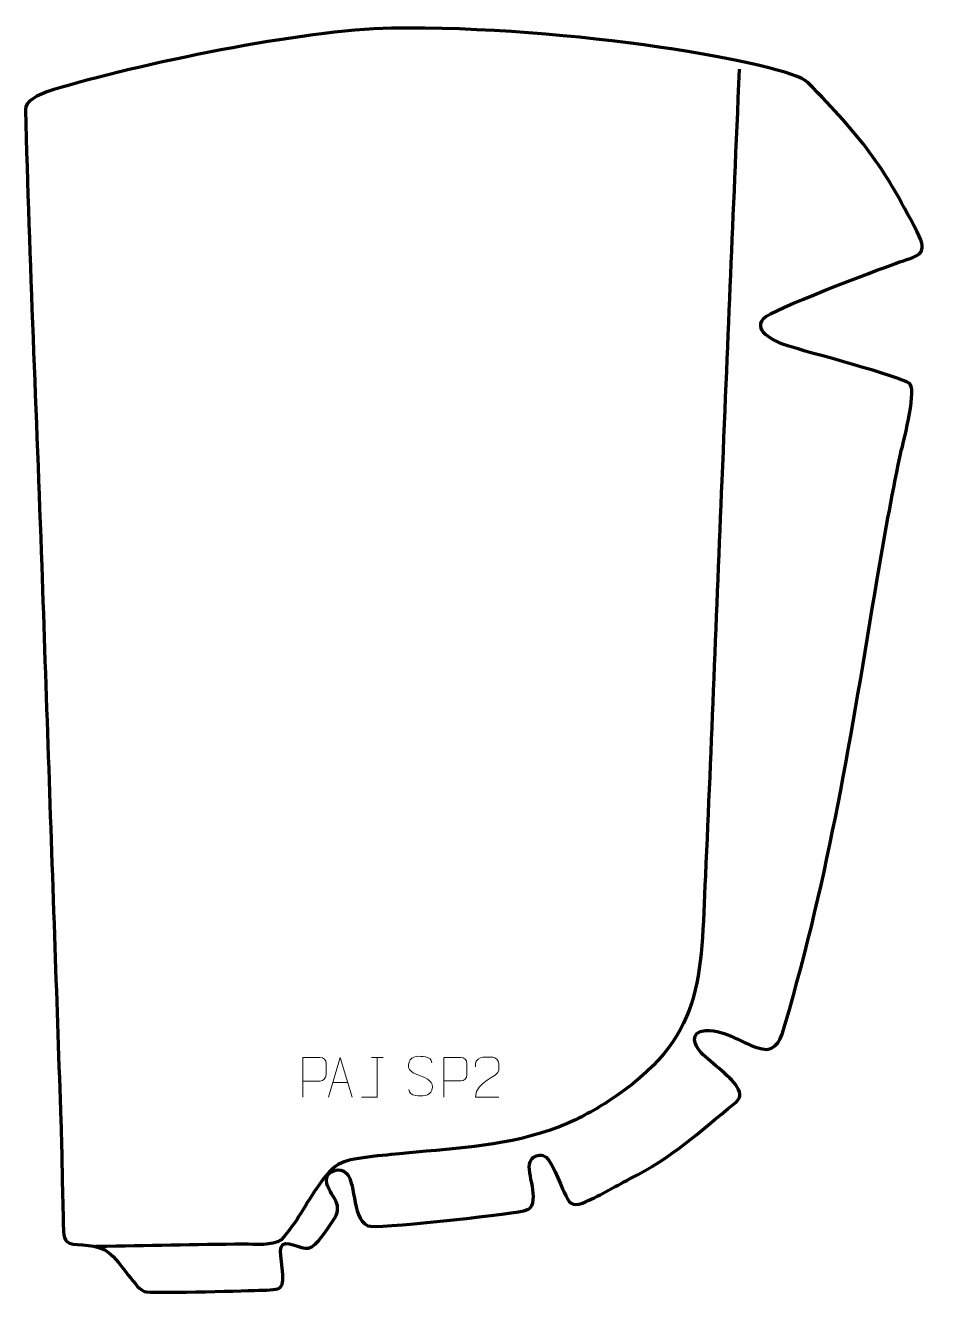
# Model space of a CAD drawing. Header units: millimetres. Extents: x -247 to 322, y -384 to 414.
import ezdxf

# ---------------------------------------------------------------- set-up
doc = ezdxf.new("R2010")
doc.units = ezdxf.units.MM
doc.header["$MEASUREMENT"] = 0
for name, color, linetype in [('layer 1', 7, 'Continuous'), ('layer 2', 7, 'Continuous'), ('layer 3', 7, 'Continuous')]:
    doc.layers.add(name, color=color, linetype=linetype)

msp = doc.modelspace()

# ---------------------------------------------------------------- linework, layer by layer
at = {"layer": 'layer 1', "color": 250, "lineweight": 9}
for points, knots in [([(-72.0935, -260.1171), (-72.0935, -260.1171), (-72.0935, -235.1635), (-72.0935, -235.1635), (-72.0935, -235.1635), (-68.4985, -235.1635), (-64.9032, -235.1635), (-61.3078, -235.1635), (-61.3078, -235.1635), (-58.9826, -235.2014), (-57.4252, -236.6915), (-57.4294, -239.0576), (-57.4294, -239.0576), (-57.4298, -241.0933), (-57.4298, -244.1526), (-57.4294, -246.1886), (-57.4294, -246.1886), (-57.4359, -248.064), (-59.2481, -250.0059), (-61.2577, -250.025), (-61.2577, -250.025), (-61.2577, -250.025), (-72.0935, -250.025), (-72.0935, -250.025)], [0, 0, 0, 0, 0.14285714, 0.14285714, 0.14285714, 0.14285714, 0.28571429, 0.28571429, 0.28571429, 0.28571429, 0.42857143, 0.42857143, 0.42857143, 0.42857143, 0.57142857, 0.57142857, 0.57142857, 0.57142857, 0.71428571, 0.71428571, 0.71428571, 0.71428571, 1, 1, 1, 1]), ([(-55.9174, -260.117), (-55.9174, -260.117), (-48.5464, -235.1635), (-48.5464, -235.1635), (-48.5464, -235.1635), (-48.5464, -235.1635), (-40.9765, -260.117), (-40.9765, -260.117)], [0, 0, 0, 0, 0.33333333, 0.33333333, 0.33333333, 0.33333333, 1, 1, 1, 1]), ([(-35.2501, -260.1171), (-35.2501, -260.1171), (-25.2281, -260.1171), (-25.2281, -260.1171), (-25.2281, -260.1171), (-25.2281, -260.1171), (-25.2281, -235.1635), (-25.2281, -235.1635)], [0, 0, 0, 0, 0.33333333, 0.33333333, 0.33333333, 0.33333333, 1, 1, 1, 1]), ([(1.8983, -246.7671), (-2.35, -245.2967), (-7.2581, -243.5009), (-5.253, -237.9806), (-5.253, -237.9806), (-3.7495, -233.8407), (1.4641, -234.2292), (5.0677, -234.8303), (5.0677, -234.8303), (7.9283, -235.3075), (8.793, -236.5207), (9.1036, -238.6048)], [0, 0, 0, 0, 0.25, 0.25, 0.25, 0.25, 0.5, 0.5, 0.5, 0.5, 1, 1, 1, 1]), ([(16.5335, -260.0631), (16.5335, -260.0631), (16.5335, -235.1095), (16.5335, -235.1095), (16.5335, -235.1095), (20.1285, -235.1095), (23.7238, -235.1095), (27.3192, -235.1095), (27.3192, -235.1095), (29.6444, -235.1474), (31.2018, -236.6375), (31.1976, -239.0036), (31.1976, -239.0036), (31.1972, -241.0393), (31.1972, -244.0986), (31.1976, -246.1346), (31.1976, -246.1346), (31.1911, -248.01), (29.3789, -249.9519), (27.3693, -249.971), (27.3693, -249.971), (27.3693, -249.971), (16.5335, -249.971), (16.5335, -249.971)], [0, 0, 0, 0, 0.14285714, 0.14285714, 0.14285714, 0.14285714, 0.28571429, 0.28571429, 0.28571429, 0.28571429, 0.42857143, 0.42857143, 0.42857143, 0.42857143, 0.57142857, 0.57142857, 0.57142857, 0.57142857, 0.71428571, 0.71428571, 0.71428571, 0.71428571, 1, 1, 1, 1]), ([(51.237, -260.0734), (46.3226, -260.0731), (41.4082, -260.0731), (36.4941, -260.0734), (36.4941, -260.0734), (36.4941, -250.1411), (51.1451, -247.4999), (51.237, -243.1896), (51.237, -243.1896), (51.2367, -241.7655), (51.2367, -240.3418), (51.237, -238.9185), (51.237, -238.9185), (51.2201, -236.8414), (49.0973, -235.1166), (47.4263, -235.0993), (47.4263, -235.0993), (45.3531, -235.0997), (43.2802, -235.0997), (41.2078, -235.0993), (41.2078, -235.0993), (39.3857, -235.0828), (36.561, -236.8749), (36.4941, -238.9685), (36.4941, -238.9685), (36.4941, -238.9685), (36.4941, -241.0233), (36.4941, -241.0233)], [0, 0, 0, 0, 0.125, 0.125, 0.125, 0.125, 0.25, 0.25, 0.25, 0.25, 0.375, 0.375, 0.375, 0.375, 0.5, 0.5, 0.5, 0.5, 0.625, 0.625, 0.625, 0.625, 0.75, 0.75, 0.75, 0.75, 1, 1, 1, 1]), ([(1.8983, -246.7672), (5.9169, -248.4139), (10.9464, -250.3022), (9.1124, -255.6625), (9.1124, -255.6625), (7.6526, -259.9289), (2.7418, -259.6722), (-0.9843, -259.1175), (-0.9843, -259.1175), (-3.7343, -258.7077), (-4.9552, -257.4942), (-5.3332, -255.382)], [0, 0, 0, 0, 0.25, 0.25, 0.25, 0.25, 0.5, 0.5, 0.5, 0.5, 1, 1, 1, 1])]:
    msp.add_open_spline(points, degree=3, knots=knots, dxfattribs=at)
for points in [[(-28.8122, -235.1635), (-28.8122, -235.1635), (-21.644, -235.1635), (-21.644, -235.1635)], [(-53.1948, -250.8676), (-53.1948, -250.8676), (-43.6991, -250.8676), (-43.6991, -250.8676)]]:
    msp.add_open_spline(points, degree=3, dxfattribs=at)
at = {"layer": 'layer 2', "color": 140, "lineweight": 158}
msp.add_open_spline([(202.513, 386.5262), (198.295, 286.6882), (195.7989, 227.6214), (191.5807, 127.7834), (191.5807, 127.7834), (188.0813, 44.9512), (185.0701, -37.914), (181.2398, -120.7282), (181.2398, -120.7282), (178.2247, -185.918), (181.3513, -222.8194), (119.9581, -262.8856), (119.9581, -262.8856), (110.2358, -269.2305), (100.5666, -274.3175), (89.7714, -278.598), (89.7714, -278.598), (56.5039, -291.2935), (27.5806, -291.8676), (-7.2604, -295.4195), (-7.2604, -295.4195), (-16.583, -296.3817), (-40.3032, -298.0073), (-47.6521, -301.3874), (-47.6521, -301.3874), (-53.9541, -304.2859), (-57.8487, -309.8418), (-61.8322, -315.2778), (-61.8322, -315.2778), (-70.3542, -326.9795), (-75.5723, -339.1065), (-85.8171, -349.8702), (-85.8171, -349.8702), (-90.8918, -353.914), (-102.6598, -352.6346), (-109.1529, -352.669), (-109.1529, -352.669), (-139.8097, -352.8317), (-170.5239, -353.6287), (-201.1826, -354.1333), (-201.1826, -354.1333), (-201.1826, -354.1333), (-202.6875, -354.1581), (-202.6875, -354.1581)], degree=3, knots=[0, 0, 0, 0, 0.08333333, 0.08333333, 0.08333333, 0.08333333, 0.16666667, 0.16666667, 0.16666667, 0.16666667, 0.25, 0.25, 0.25, 0.25, 0.33333333, 0.33333333, 0.33333333, 0.33333333, 0.41666667, 0.41666667, 0.41666667, 0.41666667, 0.5, 0.5, 0.5, 0.5, 0.58333333, 0.58333333, 0.58333333, 0.58333333, 0.66666667, 0.66666667, 0.66666667, 0.66666667, 0.75, 0.75, 0.75, 0.75, 0.83333333, 0.83333333, 0.83333333, 0.83333333, 1, 1, 1, 1], dxfattribs=at)
at = {"layer": 'layer 3', "color": 242, "lineweight": 158}
msp.add_open_spline([(-224.4209, -275.3448), (-225.6787, -238.8545), (-226.9369, -202.3641), (-228.1947, -165.8738), (-228.1947, -165.8738), (-230.9519, -85.895), (-233.7093, -5.9161), (-236.4661, 74.0627), (-236.4661, 74.0627), (-239.7602, 169.615), (-244.2512, 265.4302), (-246.6944, 360.9392), (-246.6944, 360.9392), (-246.7602, 366.1668), (-240.116, 370.1915), (-229.5278, 373.4116), (-229.5278, 373.4116), (-175.9495, 389.706), (-71.9704, 411.3254), (-16.3671, 412.2369), (-16.3671, 412.2369), (95.4551, 414.07), (233.3944, 390.2617), (245.658, 378.1912), (245.658, 378.1912), (279.6575, 343.3312), (292.5387, 327.021), (314.5249, 284.1982), (314.5249, 284.1982), (322.4129, 268.8345), (314.8537, 269.4381), (300.9606, 264.3694), (300.9606, 264.3694), (289.1201, 259.9579), (222.2678, 235.1475), (217.86, 229.7178), (217.86, 229.7178), (210.6458, 220.831), (227.0114, 214.4454), (233.1488, 212.4196), (233.1488, 212.4196), (244.7289, 208.5973), (305.1835, 193.1791), (309.8806, 188.5623), (309.8806, 188.5623), (309.8806, 188.5623), (310.1412, 188.2725), (310.1412, 188.2725), (310.1412, 188.2725), (314.2282, 182.4345), (305.3583, 150.6175), (303.6387, 142.4913), (303.6387, 142.4913), (298.4972, 117.0234), (293.6187, 91.3962), (289.3664, 65.7589), (289.3664, 65.7589), (272.7732, -34.2816), (259.7332, -117.7101), (231.3132, -214.9278), (231.3132, -214.9278), (229.2093, -222.1246), (226.3566, -232.019), (216.9096, -229.8164), (216.9096, -229.8164), (204.0877, -226.8269), (195.3092, -217.7907), (181.2512, -218.2557), (181.2512, -218.2557), (171.0274, -219.1313), (174.0935, -227.4959), (178.6508, -232.2222), (178.6508, -232.2222), (184.7853, -238.5843), (198.6994, -247.9678), (202.1048, -255.2718), (202.1048, -255.2718), (204.1166, -259.5867), (202.414, -261.8224), (199.5969, -264.0973), (199.5969, -264.0973), (176.2995, -282.9704), (161.0374, -297.7967), (133.5445, -311.6315), (133.5445, -311.6315), (124.2148, -316.3263), (113.3227, -322.9018), (103.9925, -326.8109), (103.9925, -326.8109), (96.993, -329.432), (95.4439, -326.5683), (92.2718, -319.986), (92.2718, -319.986), (90.1274, -315.5364), (83.8607, -297.736), (79.141, -296.7717), (79.141, -296.7717), (76.158, -296.1623), (72.954, -297.5138), (71.5458, -299.5304), (71.5458, -299.5304), (67.2943, -305.6189), (77.0176, -322.1783), (70.9714, -329.8073), (70.9714, -329.8073), (70.9714, -329.8073), (69.9361, -330.6259), (69.9361, -330.6259), (69.9361, -330.6259), (69.9361, -330.6259), (66.9872, -331.7334), (66.9872, -331.7334), (66.9872, -331.7334), (53.1529, -334.4469), (-27.0954, -343.1827), (-31.1208, -341.1363), (-31.1208, -341.1363), (-42.6307, -335.2849), (-37.3574, -312.0449), (-46.3487, -306.758), (-46.3487, -306.758), (-50.7604, -304.1639), (-59.1759, -307.7138), (-56.9404, -314.651), (-56.9404, -314.651), (-53.7653, -324.5043), (-45.9497, -327.4408), (-53.2357, -337.9823), (-53.2357, -337.9823), (-56.2137, -342.3372), (-63.3897, -354.2038), (-68.5348, -355.2243), (-68.5348, -355.2243), (-73.1659, -356.1428), (-83.6693, -348.7207), (-85.7988, -354.4261), (-85.7988, -354.4261), (-87.5455, -359.1059), (-82.1557, -376.7171), (-86.303, -379.9004), (-86.303, -379.9004), (-88.6991, -381.7395), (-96.8797, -381.5963), (-99.8483, -381.6774), (-99.8483, -381.6774), (-112.7209, -382.0173), (-168.5751, -383.7584), (-171.6874, -382.4119), (-171.6874, -382.4119), (-179.5624, -379.0049), (-186.8522, -361.729), (-196.8095, -356.2906), (-196.8095, -356.2906), (-205.4672, -351.562), (-217.2464, -354.396), (-220.7195, -351.0026), (-220.7195, -351.0026), (-223.0984, -348.6784), (-222.8206, -341.0549), (-222.9184, -337.9048), (-222.9184, -337.9048), (-223.5772, -317.0875), (-223.7006, -296.2371), (-224.4209, -275.3448)], degree=3, knots=[0, 0, 0, 0, 0.02380952, 0.02380952, 0.02380952, 0.02380952, 0.04761905, 0.04761905, 0.04761905, 0.04761905, 0.07142857, 0.07142857, 0.07142857, 0.07142857, 0.0952381, 0.0952381, 0.0952381, 0.0952381, 0.11904762, 0.11904762, 0.11904762, 0.11904762, 0.14285714, 0.14285714, 0.14285714, 0.14285714, 0.16666667, 0.16666667, 0.16666667, 0.16666667, 0.19047619, 0.19047619, 0.19047619, 0.19047619, 0.21428571, 0.21428571, 0.21428571, 0.21428571, 0.23809524, 0.23809524, 0.23809524, 0.23809524, 0.26190476, 0.26190476, 0.26190476, 0.26190476, 0.28571429, 0.28571429, 0.28571429, 0.28571429, 0.30952381, 0.30952381, 0.30952381, 0.30952381, 0.33333333, 0.33333333, 0.33333333, 0.33333333, 0.35714286, 0.35714286, 0.35714286, 0.35714286, 0.38095238, 0.38095238, 0.38095238, 0.38095238, 0.4047619, 0.4047619, 0.4047619, 0.4047619, 0.42857143, 0.42857143, 0.42857143, 0.42857143, 0.45238095, 0.45238095, 0.45238095, 0.45238095, 0.47619048, 0.47619048, 0.47619048, 0.47619048, 0.5, 0.5, 0.5, 0.5, 0.52380952, 0.52380952, 0.52380952, 0.52380952, 0.54761905, 0.54761905, 0.54761905, 0.54761905, 0.57142857, 0.57142857, 0.57142857, 0.57142857, 0.5952381, 0.5952381, 0.5952381, 0.5952381, 0.61904762, 0.61904762, 0.61904762, 0.61904762, 0.64285714, 0.64285714, 0.64285714, 0.64285714, 0.66666667, 0.66666667, 0.66666667, 0.66666667, 0.69047619, 0.69047619, 0.69047619, 0.69047619, 0.71428571, 0.71428571, 0.71428571, 0.71428571, 0.73809524, 0.73809524, 0.73809524, 0.73809524, 0.76190476, 0.76190476, 0.76190476, 0.76190476, 0.78571429, 0.78571429, 0.78571429, 0.78571429, 0.80952381, 0.80952381, 0.80952381, 0.80952381, 0.83333333, 0.83333333, 0.83333333, 0.83333333, 0.85714286, 0.85714286, 0.85714286, 0.85714286, 0.88095238, 0.88095238, 0.88095238, 0.88095238, 0.9047619, 0.9047619, 0.9047619, 0.9047619, 0.92857143, 0.92857143, 0.92857143, 0.92857143, 0.95238095, 0.95238095, 0.95238095, 0.95238095, 1, 1, 1, 1], dxfattribs=at)

doc.saveas('drawing.dxf')
